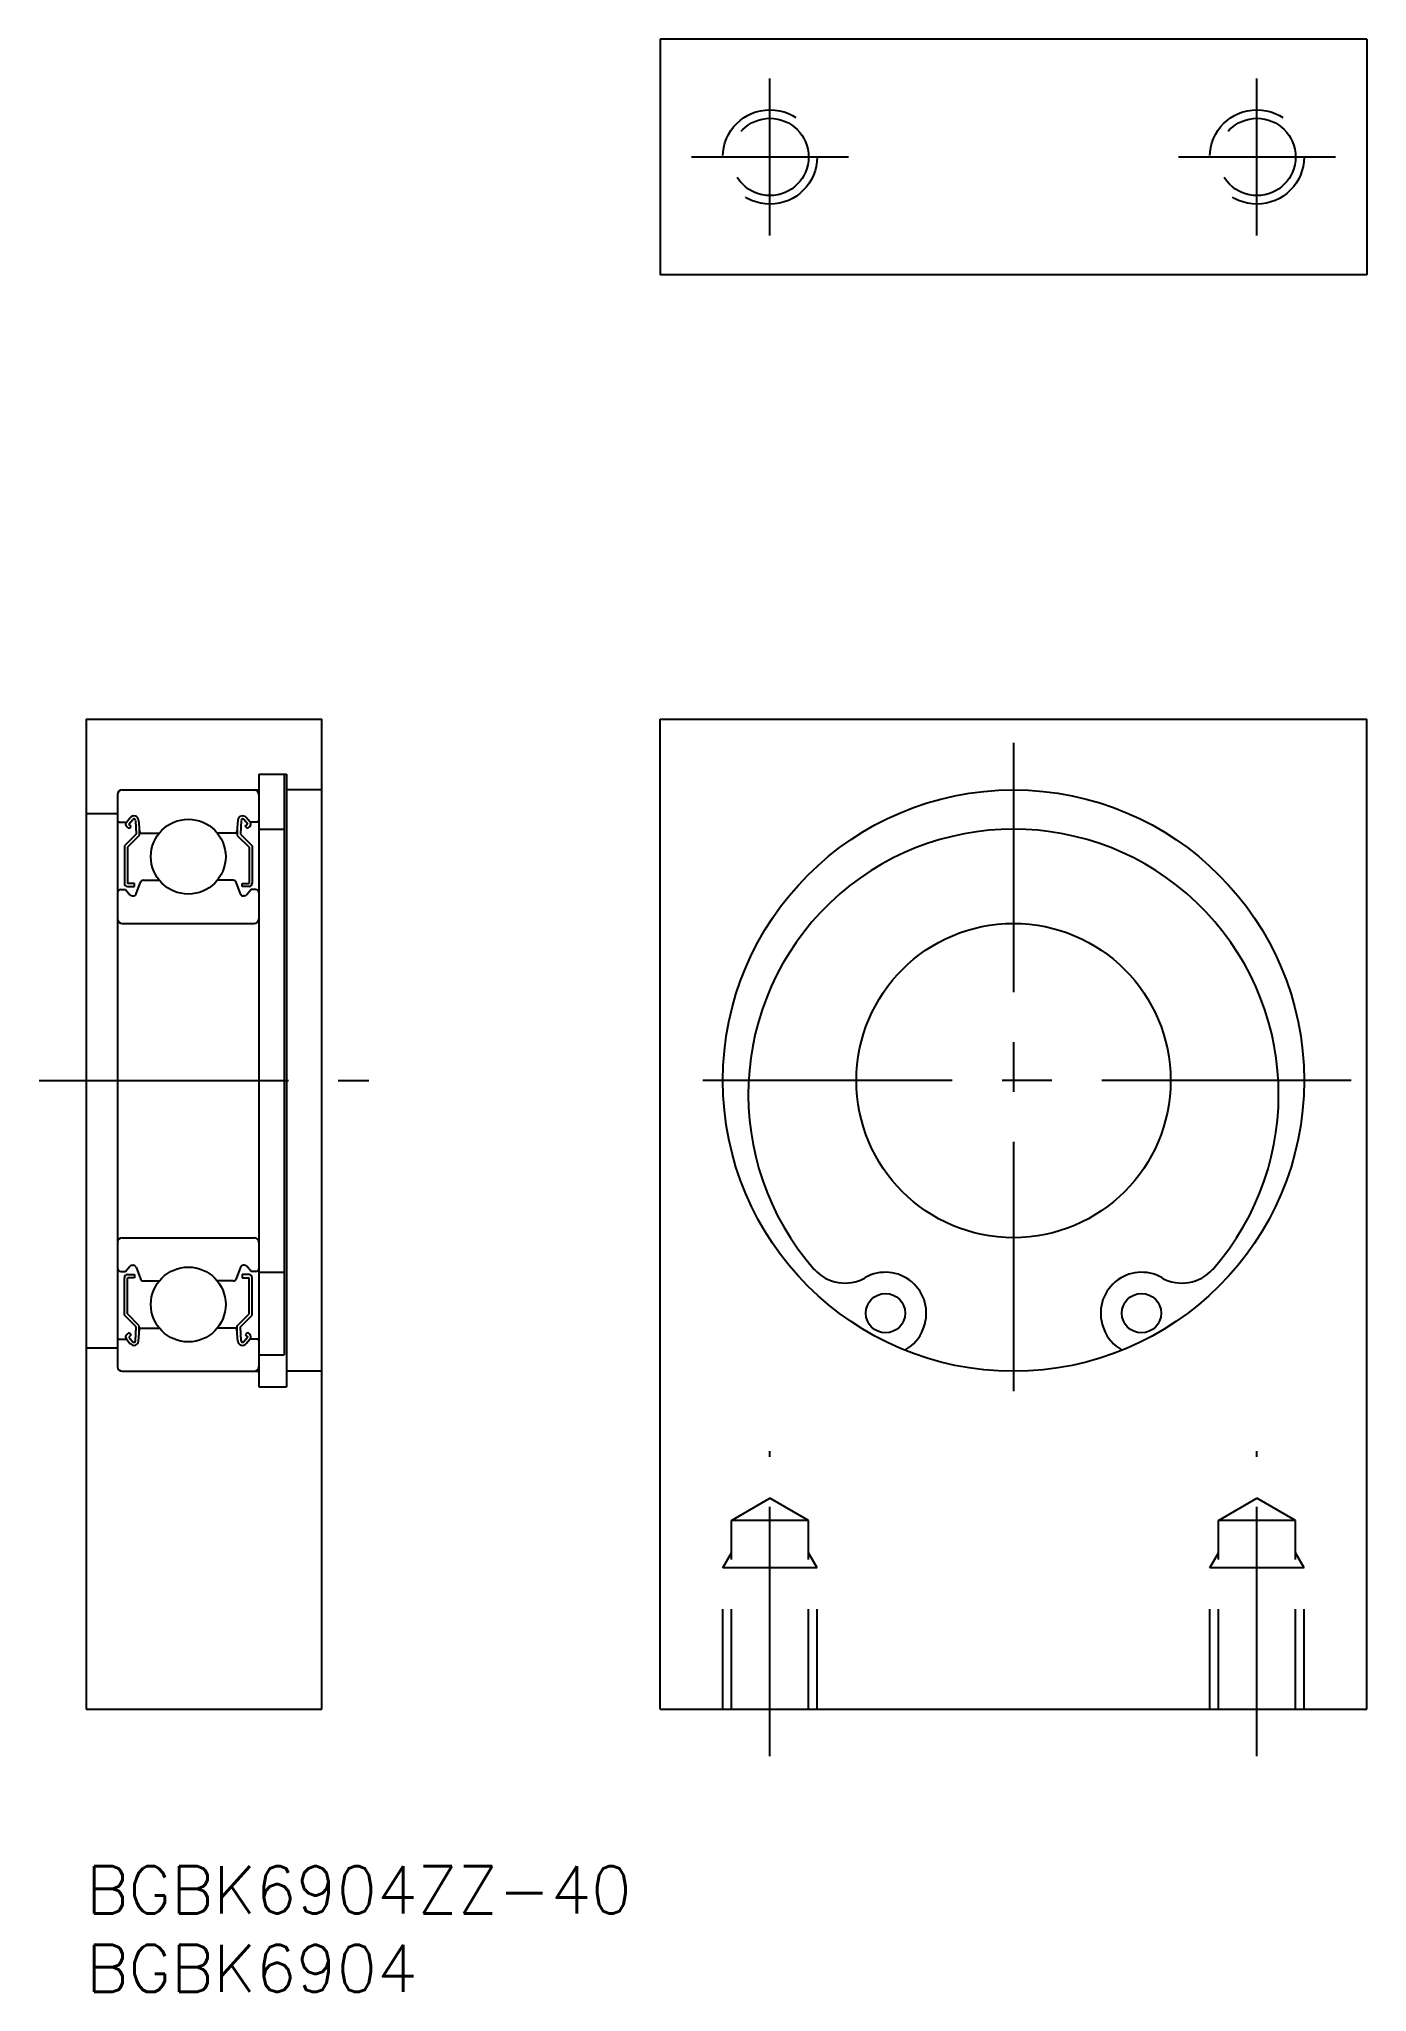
# Model space of a CAD drawing. Extents: x -3 to 82, y -8 to 116.
import ezdxf

# ---------------------------------------------------------------- set-up
doc = ezdxf.new("R2010")
doc.units = 0
doc.header["$LTSCALE"] = 0.5
doc.linetypes.add('CENTER', pattern=[50.8, 31.75, -6.35, 6.35, -6.35])
doc.linetypes.add('DASHED', pattern=[19.05, 12.7, -6.35])
for name, color, linetype in [('MSM_CENTER', 1, 'CENTER'), ('MSM_CONTINUOUS', 7, 'CONTINUOUS'), ('MSM_DASHED', 4, 'DASHED'), ('MSM_PART_NUMBER', 7, 'CONTINUOUS')]:
    doc.layers.add(name, color=color, linetype=linetype)
doc.styles.get("Standard").update_dxf_attribs({"font": 'txt.shx', "height": 3, "bigfont": 'bigfont.shx'})

# ---------------------------------------------------------------- blocks, each defined once
blk = doc.blocks.new('*U4')
at = {"layer": 'MSM_PART_NUMBER'}
blk.add_text('BGBK6904ZZ-40', height=3, dxfattribs=at).set_placement((0, -3))
blk = doc.blocks.new('*U5')
at = {"layer": 'MSM_PART_NUMBER'}
blk.add_text('BGBK6904', height=3, dxfattribs=at).set_placement((0, -8))

msp = doc.modelspace()

# ---------------------------------------------------------------- linework, layer by layer
at = {"layer": 'MSM_CENTER'}
for p, q in [((43.53, 103.78), (43.53, 113.78)), ((74.53, 103.78), (74.53, 113.78)), ((38.53, 108.78), (48.53, 108.78)), ((69.53, 108.78), (79.53, 108.78)), ((59.03, 71.5), (59.03, 28.5)), ((-3, 50), (18, 50)), ((80.53, 50), (37.53, 50)), ((43.53, 7), (43.53, 26.42)), ((74.53, 7), (74.53, 26.42))]:
    msp.add_line(p, q, dxfattribs=at)
at = {"layer": 'MSM_CONTINUOUS'}
for p, q in [((36.53, 116.28), (36.53, 101.28)), ((81.53, 116.28), (36.53, 116.28)), ((81.53, 116.28), (81.53, 101.28)), ((81.53, 101.28), (36.53, 101.28)), ((0, 73), (15, 73)), ((0, 73), (0, 10)), ((15, 10), (15, 73)), ((36.53, 10), (36.53, 73)), ((36.53, 73), (81.53, 73)), ((81.53, 10), (81.53, 73)), ((2.3, 68.5), (11, 68.5)), ((11, 69.5), (11, 30.5)), ((11, 69.5), (12.75, 69.5)), ((12.6, 69.5, -0.5), (12.6, 32.55, -0.5)), ((12.75, 69.5), (12.75, 30.5)), ((15, 68.5), (12.75, 68.5)), ((2, 68.2), (2, 31.8)), ((0, 67), (2, 67)), ((2.1, 66.45), (2.56, 66.45)), ((2.56, 66.45), (2.81, 66.75)), ((2.74, 66.04), (2.58, 66.17)), ((2.71, 66.32), (2.96, 66.62)), ((2.87, 66.19), (2.71, 66.32)), ((2.74, 66.04), (2.87, 66.19)), ((3.14, 66.56), (3.18, 65.68)), ((3.34, 66.58), (3.4, 65.84)), ((3.38, 66.07), (3.38, 65.6)), ((9.66, 66.58), (9.6, 65.84)), ((9.62, 66.07), (9.62, 65.6)), ((9.86, 66.56), (9.82, 65.68)), ((10.29, 66.32), (10.04, 66.62)), ((10.13, 66.19), (10.29, 66.32)), ((10.26, 66.04), (10.13, 66.19)), ((10.44, 66.45), (10.19, 66.75)), ((10.26, 66.04), (10.42, 66.17)), ((10.9, 66.45), (10.44, 66.45)), ((11, 66), (12.6, 66)), ((3.18, 65.68), (2.43, 64.93)), ((2.43, 64.93), (2.43, 62.55)), ((3.38, 65.6), (2.63, 64.85)), ((2.63, 64.85), (2.63, 62.55)), ((3.5, 65.75), (4.65, 65.75)), ((9.5, 65.75), (8.35, 65.75)), ((9.62, 65.6), (10.37, 64.85)), ((9.82, 65.68), (10.57, 64.93)), ((10.37, 64.85), (10.37, 62.55)), ((10.57, 64.93), (10.57, 62.55)), ((2.2, 62.15), (2.5, 62.15)), ((2.5, 62.15), (2.78, 61.82)), ((3.08, 62.55), (2.63, 62.55)), ((2.63, 62.35), (3.08, 62.35)), ((3.08, 62.35), (3.08, 62.55)), ((3.18, 61.88), (3.45, 62.62)), ((3.64, 62.75), (4.65, 62.75)), ((9.36, 62.75), (8.35, 62.75)), ((9.82, 61.88), (9.55, 62.62)), ((9.92, 62.55), (10.37, 62.55)), ((9.92, 62.35), (9.92, 62.55)), ((10.37, 62.35), (9.92, 62.35)), ((10.5, 62.15), (10.22, 61.82)), ((10.8, 62.15), (10.5, 62.15)), ((2.93, 61.75), (2.99, 61.75)), ((10.07, 61.75), (10.01, 61.75)), ((2.3, 60), (10.7, 60)), ((2.3, 40), (10.7, 40)), ((2.2, 37.85), (2.5, 37.85)), ((2.43, 35.07), (2.43, 37.45)), ((2.5, 37.85), (2.78, 38.18)), ((2.63, 37.65), (3.08, 37.65)), ((2.63, 35.15), (2.63, 37.45)), ((3.08, 37.45), (2.63, 37.45)), ((2.93, 38.25), (2.99, 38.25)), ((3.08, 37.65), (3.08, 37.45)), ((3.18, 38.12), (3.45, 37.38)), ((9.82, 38.12), (9.55, 37.38)), ((9.92, 37.65), (9.92, 37.45)), ((10.37, 37.65), (9.92, 37.65)), ((9.92, 37.45), (10.37, 37.45)), ((10.07, 38.25), (10.01, 38.25)), ((10.5, 37.85), (10.22, 38.18)), ((10.37, 35.15), (10.37, 37.45)), ((10.8, 37.85), (10.5, 37.85)), ((10.57, 35.07), (10.57, 37.45)), ((11, 37.8), (12.6, 37.8)), ((3.64, 37.25), (4.65, 37.25)), ((9.36, 37.25), (8.35, 37.25)), ((3.18, 34.32), (2.43, 35.07)), ((3.38, 34.4), (2.63, 35.15)), ((9.62, 34.4), (10.37, 35.15)), ((9.82, 34.32), (10.57, 35.07)), ((2.74, 33.96), (2.58, 33.83)), ((2.87, 33.81), (2.71, 33.68)), ((2.71, 33.68), (2.96, 33.38)), ((2.74, 33.96), (2.87, 33.81)), ((3.14, 33.44), (3.18, 34.32)), ((3.34, 33.42), (3.4, 34.16)), ((3.38, 33.93), (3.38, 34.4)), ((3.5, 34.25), (4.65, 34.25)), ((9.5, 34.25), (8.35, 34.25)), ((9.66, 33.42), (9.6, 34.16)), ((9.62, 33.93), (9.62, 34.4)), ((9.86, 33.44), (9.82, 34.32)), ((10.29, 33.68), (10.04, 33.38)), ((10.26, 33.96), (10.13, 33.81)), ((10.13, 33.81), (10.29, 33.68)), ((10.26, 33.96), (10.42, 33.83)), ((53.28, 34.2), (53.32, 34.31)), ((64.74, 34.31), (64.78, 34.2)), ((0, 33), (2, 33)), ((2.1, 33.55), (2.56, 33.55)), ((2.56, 33.55), (2.81, 33.25)), ((10.44, 33.55), (10.19, 33.25)), ((10.9, 33.55), (10.44, 33.55)), ((11, 32.55), (12.6, 32.55)), ((2.3, 31.5), (11, 31.5)), ((15, 31.5), (12.75, 31.5)), ((11, 30.5), (12.75, 30.5)), ((0, 10), (15, 10)), ((36.53, 10), (81.53, 10))]:
    msp.add_line(p, q, dxfattribs=at)
for centre, radius in [((59.03, 50), 18.5), ((6.5, 64.25), 2.38), ((59.03, 50), 10), ((6.5, 35.75), 2.38), ((50.88, 35.2), 1.25), ((67.18, 35.2), 1.25)]:
    msp.add_circle(centre, radius, dxfattribs=at)
for centre, radius, start, end in [((2.3, 68.2), 0.3, 90, 180), ((10.7, 68.2), 0.3, 0, 90), ((2.1, 66.55), 0.1, 180, 270), ((2.71, 66.32), 0.2, 140.001, 230.0801), ((3.04, 66.55), 0.3, 4.9967, 140.001), ((3.04, 66.56), 0.1, 2.8199, 140.0012), ((9.96, 66.55), 0.3, 39.999, 175.0033), ((9.96, 66.56), 0.1, 39.9988, 177.1801), ((10.29, 66.32), 0.2, 309.9199, 39.999), ((10.9, 66.55), 0.1, 270, 0), ((59.03, 49.12), 16.88, 318.7342, 221.2658), ((3.5, 65.85), 0.1, 184.9967, 269.9995), ((9.5, 65.85), 0.1, 270.0005, 355.0033), ((2.2, 61.95), 0.2, 90, 180), ((2.63, 62.55), 0.2, 180, 270), ((3.64, 62.55), 0.2, 90, 159.9919), ((9.36, 62.55), 0.2, 20.0081, 90), ((10.37, 62.55), 0.2, 270, 0), ((10.8, 61.95), 0.2, 0, 90), ((2.93, 61.95), 0.2, 219.9921, 270), ((2.99, 61.95), 0.2, 270, 339.9919), ((10.01, 61.95), 0.2, 200.0081, 270), ((10.07, 61.95), 0.2, 270, 320.0079), ((2.3, 60.3), 0.3, 180, 270), ((10.7, 60.3), 0.3, 270, 0), ((2.3, 39.7), 0.3, 90, 180), ((10.7, 39.7), 0.3, 0, 90), ((2.2, 38.05), 0.2, 180, 270), ((2.63, 37.45), 0.2, 90, 180), ((2.93, 38.05), 0.2, 90, 140.0079), ((2.99, 38.05), 0.2, 20.0081, 90), ((3.64, 37.45), 0.2, 200.0081, 270), ((9.36, 37.45), 0.2, 270, 339.9919), ((10.01, 38.05), 0.2, 90, 159.9919), ((10.07, 38.05), 0.2, 39.9921, 90), ((10.37, 37.45), 0.2, 0, 90), ((10.8, 38.05), 0.2, 270, 0), ((48.3, 39.71), 2.6, 221.2658, 299.7449), ((50.88, 35.2), 2.6, 340.0175, 119.7449), ((67.18, 35.2), 2.6, 60.2551, 199.9825), ((69.76, 39.71), 2.6, 240.2551, 318.7342), ((2.71, 33.68), 0.2, 129.9199, 219.999), ((3.5, 34.15), 0.1, 90.0005, 175.0033), ((9.5, 34.15), 0.1, 4.9967, 89.9995), ((10.29, 33.68), 0.2, 320.001, 50.0801), ((50.93, 35.05), 2.5, 297.992, 340.0175), ((67.13, 35.05), 2.5, 199.9825, 242.008), ((2.1, 33.45), 0.1, 90, 180), ((3.04, 33.45), 0.3, 219.999, 355.0033), ((3.04, 33.44), 0.1, 219.9988, 357.1801), ((9.96, 33.45), 0.3, 184.9967, 320.001), ((9.96, 33.44), 0.1, 182.8199, 320.0012), ((10.9, 33.45), 0.1, 0, 90), ((2.3, 31.8), 0.3, 180, 270), ((10.7, 31.8), 0.3, 270, 0)]:
    msp.add_arc(centre, radius, start, end, dxfattribs=at)
at = {"layer": 'MSM_DASHED'}
for p, q in [((41.07, 22), (43.53, 23.42)), ((45.99, 22), (43.53, 23.42)), ((72.07, 22), (74.53, 23.42)), ((76.99, 22), (74.53, 23.42)), ((41.07, 10), (41.07, 22)), ((45.99, 22), (41.07, 22)), ((45.99, 10), (45.99, 22)), ((72.07, 10), (72.07, 22)), ((76.99, 22), (72.07, 22)), ((76.99, 10), (76.99, 22)), ((40.53, 19), (41.07, 19.94)), ((46.53, 19), (45.99, 19.94)), ((71.53, 19), (72.07, 19.94)), ((77.53, 19), (76.99, 19.94)), ((40.53, 10), (40.53, 19)), ((46.53, 19), (40.53, 19)), ((46.53, 10), (46.53, 19)), ((71.53, 10), (71.53, 19)), ((77.53, 19), (71.53, 19)), ((77.53, 10), (77.53, 19))]:
    msp.add_line(p, q, dxfattribs=at)
for centre, radius in [((43.53, 108.78), 3), ((43.53, 108.78), 2.46), ((74.53, 108.78), 3), ((74.53, 108.78), 2.46)]:
    msp.add_circle(centre, radius, dxfattribs=at)

# ---------------------------------------------------------------- block references
at = {"layer": 'MSM_CONTINUOUS'}
for name in ['*U4', '*U5']:
    msp.add_blockref(name, (0, 0), dxfattribs=at)

doc.saveas('drawing.dxf')
